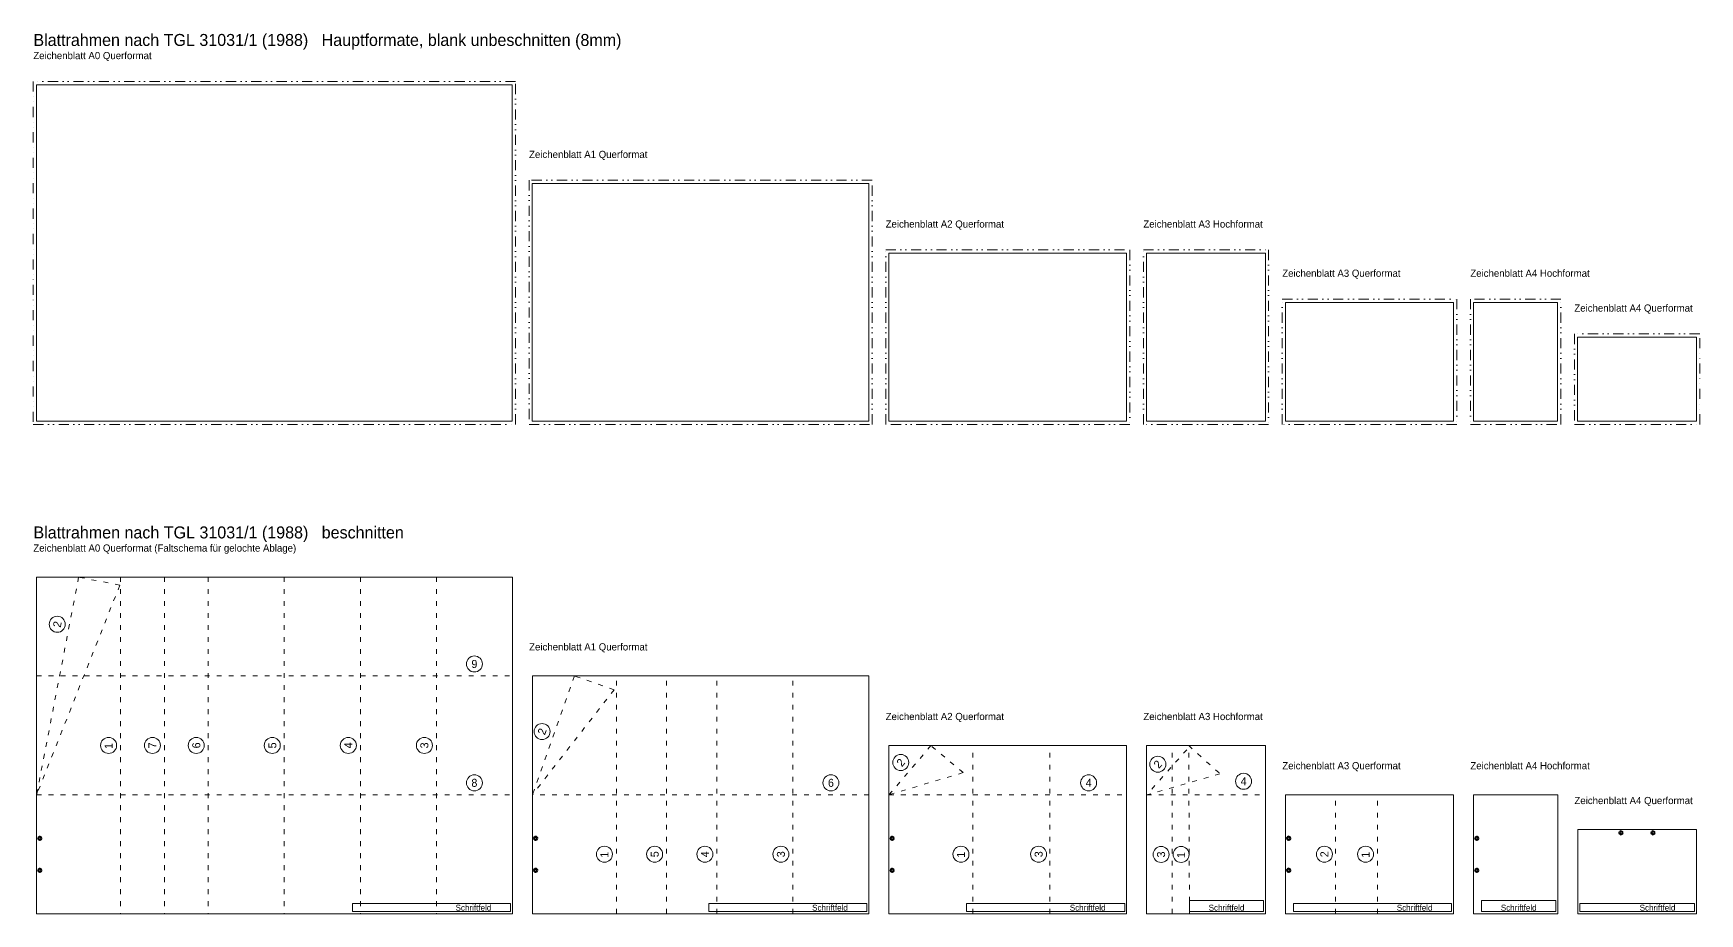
# Model space of a CAD drawing. Header units: millimetres. Extents: x -2 to 4162, y -72 to 4282.
# Drawn here: x -2 to 4162, y 2082 to 4282 of the extents above; entities that cross this region are included whole.
import ezdxf
from ezdxf.enums import TextEntityAlignment as Align

# ---------------------------------------------------------------- set-up
doc = ezdxf.new("R2010")
doc.units = ezdxf.units.MM
doc.linetypes.add('ACAD_ISO03W100', pattern=[30, 12, -18])
doc.linetypes.add('DIVIDEX2', pattern=[63.5, 25.4, -12.65, 0.1, -12.6, 0.1, -12.65])
for name, color, linetype, lineweight, true_color in [('Blattformate', 2, 'Continuous', 5, 0xffff00), ('Faltung', 7, 'ACAD_ISO03W100', 0, 0x000000), ('Hilfe', 6, 'Continuous', 5, 0xff00ff), ('Legende', 7, 'Continuous', 5, 0x000000), ('Lochung', 94, 'Continuous', 50, 0x008000), ('Nr', 1, 'Continuous', 5, 0xff0000), ('Platzhalter PK', 1, 'Continuous', 5, 0xff0000), ('unbeschnitten', 7, 'DIVIDEX2', 0, 0x000000)]:
    doc.layers.add(name, color=color, linetype=linetype, lineweight=lineweight, true_color=true_color)
doc.styles.add('textstyle10', font='')
doc.styles.add('textstyle11', font='')
doc.styles.add('textstyle18', font='')
doc.styles.add('textstyle19', font='')
doc.styles.add('textstyle20', font='')
doc.styles.add('textstyle21', font='')
doc.styles.add('textstyle22', font='')
doc.styles.add('textstyle23', font='')
doc.styles.add('textstyle24', font='')
doc.styles.add('textstyle25', font='')
doc.styles.add('textstyle26', font='')
doc.styles.add('textstyle27', font='')
doc.styles.add('textstyle28', font='')
doc.styles.add('textstyle29', font='')
doc.styles.add('textstyle30', font='')
doc.styles.add('textstyle31', font='')
doc.styles.add('textstyle32', font='')
doc.styles.add('textstyle33', font='')
doc.styles.add('textstyle34', font='')
doc.styles.add('textstyle35', font='')
doc.styles.add('textstyle36', font='')
doc.styles.add('textstyle37', font='')
doc.styles.add('textstyle38', font='')
doc.styles.add('textstyle39', font='')
doc.styles.add('textstyle40', font='')
doc.styles.add('textstyle41', font='')
doc.styles.add('textstyle42', font='')
doc.styles.add('textstyle5', font='')
doc.styles.add('textstyle515', font='')
doc.styles.add('textstyle516', font='')
doc.styles.add('textstyle517', font='')
doc.styles.add('textstyle518', font='')
doc.styles.add('textstyle519', font='')
doc.styles.add('textstyle520', font='')
doc.styles.add('textstyle522', font='')
doc.styles.add('textstyle523', font='')
doc.styles.add('textstyle524', font='')
doc.styles.add('textstyle525', font='')
doc.styles.add('textstyle531', font='')
doc.styles.add('textstyle532', font='')
doc.styles.add('textstyle533', font='')
doc.styles.add('textstyle534', font='')
doc.styles.add('textstyle535', font='')
doc.styles.add('textstyle536', font='')
doc.styles.add('textstyle6', font='')
doc.styles.add('textstyle7', font='')
doc.styles.add('textstyle8', font='')
doc.styles.add('textstyle9', font='')
doc.styles.get('textstyle10').set_extended_font_data('TGL 31034-1')
doc.styles.get('textstyle11').set_extended_font_data('TGL 31034-1')
doc.styles.get('textstyle18').set_extended_font_data('TGL 31034-1')
doc.styles.get('textstyle19').set_extended_font_data('TGL 31034-1')
doc.styles.get('textstyle20').set_extended_font_data('TGL 31034-1')
doc.styles.get('textstyle21').set_extended_font_data('TGL 31034-1')
doc.styles.get('textstyle22').set_extended_font_data('TGL 31034-1')
doc.styles.get('textstyle23').set_extended_font_data('TGL 31034-1')
doc.styles.get('textstyle24').set_extended_font_data('TGL 31034-1')
doc.styles.get('textstyle25').set_extended_font_data('TGL 31034-1')
doc.styles.get('textstyle26').set_extended_font_data('TGL 31034-1')
doc.styles.get('textstyle27').set_extended_font_data('TGL 31034-1')
doc.styles.get('textstyle28').set_extended_font_data('TGL 31034-1')
doc.styles.get('textstyle29').set_extended_font_data('TGL 31034-1')
doc.styles.get('textstyle30').set_extended_font_data('TGL 31034-1')
doc.styles.get('textstyle31').set_extended_font_data('TGL 31034-1')
doc.styles.get('textstyle32').set_extended_font_data('TGL 31034-1')
doc.styles.get('textstyle33').set_extended_font_data('TGL 31034-1')
doc.styles.get('textstyle34').set_extended_font_data('TGL 31034-1')
doc.styles.get('textstyle35').set_extended_font_data('TGL 31034-1')
doc.styles.get('textstyle36').set_extended_font_data('TGL 31034-1')
doc.styles.get('textstyle37').set_extended_font_data('TGL 31034-1')
doc.styles.get('textstyle38').set_extended_font_data('TGL 31034-1')
doc.styles.get('textstyle39').set_extended_font_data('TGL 31034-1')
doc.styles.get('textstyle40').set_extended_font_data('TGL 31034-1')
doc.styles.get('textstyle41').set_extended_font_data('TGL 31034-1')
doc.styles.get('textstyle42').set_extended_font_data('TGL 31034-1')
doc.styles.get('textstyle5').set_extended_font_data('TGL 31034-1')
doc.styles.get('textstyle515').set_extended_font_data('TGL 31034-1')
doc.styles.get('textstyle516').set_extended_font_data('TGL 31034-1')
doc.styles.get('textstyle517').set_extended_font_data('TGL 31034-1')
doc.styles.get('textstyle518').set_extended_font_data('TGL 31034-1')
doc.styles.get('textstyle519').set_extended_font_data('TGL 31034-1')
doc.styles.get('textstyle520').set_extended_font_data('TGL 31034-1')
doc.styles.get('textstyle522').set_extended_font_data('TGL 31034-1')
doc.styles.get('textstyle523').set_extended_font_data('TGL 31034-1')
doc.styles.get('textstyle524').set_extended_font_data('TGL 31034-1')
doc.styles.get('textstyle525').set_extended_font_data('TGL 31034-1')
doc.styles.get('textstyle531').set_extended_font_data('TGL 31034-1')
doc.styles.get('textstyle532').set_extended_font_data('TGL 31034-1')
doc.styles.get('textstyle533').set_extended_font_data('TGL 31034-1')
doc.styles.get('textstyle534').set_extended_font_data('TGL 31034-1')
doc.styles.get('textstyle535').set_extended_font_data('TGL 31034-1')
doc.styles.get('textstyle536').set_extended_font_data('TGL 31034-1')
doc.styles.get('textstyle6').set_extended_font_data('TGL 31034-1')
doc.styles.get('textstyle7').set_extended_font_data('TGL 31034-1')
doc.styles.get('textstyle8').set_extended_font_data('TGL 31034-1')
doc.styles.get('textstyle9').set_extended_font_data('TGL 31034-1')

msp = doc.modelspace()

# ---------------------------------------------------------------- linework, layer by layer
at = {"layer": 'Blattformate'}
for p, q in [((1195.3, 4153.8), (6.3, 4153.8)), ((6.3, 4153.8), (6.3, 3312.8)), ((1195.3, 3312.8), (1195.3, 4153.8)), ((2086.3, 3906.8), (1245.3, 3906.8)), ((1245.3, 3906.8), (1245.3, 3312.8)), ((2086.3, 3312.8), (2086.3, 3906.8)), ((2136.3, 3312.8), (2136.3, 3732.8)), ((2136.3, 3732.8), (2730.3, 3732.8)), ((2730.3, 3312.8), (2730.3, 3732.8)), ((2780.3, 3312.8), (2780.3, 3732.8)), ((2780.3, 3732.8), (3077.3, 3732.8)), ((3077.3, 3312.8), (3077.3, 3732.8)), ((3127.5, 3312.8), (3127.5, 3609.8)), ((3127.5, 3609.8), (3547.5, 3609.8)), ((3547.5, 3312.8), (3547.5, 3609.8)), ((3597.5, 3312.8), (3597.5, 3609.8)), ((3597.5, 3609.8), (3807.5, 3609.8)), ((3807.5, 3312.8), (3807.5, 3609.8)), ((4154.5, 3522.8), (3857.5, 3522.8)), ((3857.5, 3522.8), (3857.5, 3312.8)), ((4154.5, 3312.8), (4154.5, 3522.8)), ((6.3, 3312.8), (1195.3, 3312.8)), ((1245.3, 3312.8), (2086.3, 3312.8)), ((2136.3, 3312.8), (2730.3, 3312.8)), ((2780.3, 3312.8), (3077.3, 3312.8)), ((3127.5, 3312.8), (3547.5, 3312.8)), ((3597.5, 3312.8), (3807.5, 3312.8)), ((3857.5, 3312.8), (4154.5, 3312.8)), ((1195.5, 2923), (6.5, 2923)), ((6.5, 2923), (6.5, 2082)), ((1195.5, 2082), (1195.5, 2923)), ((2086.5, 2676), (1245.5, 2676)), ((1245.5, 2676), (1245.5, 2082)), ((2086.5, 2082), (2086.5, 2676)), ((2136.5, 2082), (2136.5, 2502)), ((2136.5, 2502), (2730.5, 2502)), ((2730.5, 2082), (2730.5, 2502)), ((2780.5, 2082), (2780.5, 2502)), ((2780.5, 2502), (3077.5, 2502)), ((3077.5, 2082), (3077.5, 2502)), ((3127.6, 2082), (3127.6, 2379)), ((3127.6, 2379), (3547.6, 2379)), ((3547.6, 2082), (3547.6, 2379)), ((3597.6, 2082), (3597.6, 2379)), ((3597.6, 2379), (3807.6, 2379)), ((3807.6, 2082), (3807.6, 2379)), ((4154.6, 2292), (3857.6, 2292)), ((3857.6, 2292), (3857.6, 2082)), ((4154.6, 2082), (4154.6, 2292)), ((6.5, 2082), (1195.5, 2082)), ((1245.5, 2082), (2086.5, 2082)), ((2136.5, 2082), (2730.5, 2082)), ((2780.5, 2082), (3077.5, 2082)), ((3127.6, 2082), (3547.6, 2082)), ((3597.6, 2082), (3807.6, 2082)), ((3857.6, 2082), (4154.6, 2082))]:
    msp.add_line(p, q, dxfattribs=at)
at = {"layer": 'Faltung'}
for p, q in [((111.5, 2923), (6.5, 2379)), ((214.5, 2902.9), (111.5, 2923)), ((216.5, 2923), (216.5, 2082)), ((326, 2923), (326, 2082)), ((435.5, 2923), (435.5, 2082)), ((625.5, 2923), (625.5, 2082)), ((815.5, 2923), (815.5, 2082)), ((1005.5, 2923), (1005.5, 2082)), ((214.5, 2902.9), (6.5, 2379)), ((6.5, 2676), (1195.5, 2676)), ((1350.5, 2676), (1245.5, 2379)), ((1449.7, 2641.8), (1350.5, 2676)), ((1455.5, 2082), (1455.5, 2676)), ((1581, 2082), (1581, 2676)), ((1706.5, 2082), (1706.5, 2676)), ((1896.5, 2082), (1896.5, 2676)), ((1449.7, 2641.8), (1245.5, 2379)), ((2241.5, 2502), (2136.5, 2379)), ((2321.9, 2434.5), (2241.5, 2502)), ((2346.5, 2082), (2346.5, 2502)), ((2538.5, 2082), (2538.5, 2502)), ((2844.5, 2082), (2844.5, 2502)), ((2887.5, 2082), (2885.5, 2502)), ((2885.5, 2502), (2963.5, 2431.7)), ((2880.9, 2491.7), (2780.5, 2379)), ((2321.9, 2434.5), (2136.5, 2379)), ((2963.5, 2431.7), (2780.5, 2379)), ((6.5, 2379), (1195.5, 2379)), ((2086.5, 2379), (1245.5, 2379)), ((2136.5, 2379), (2730.5, 2379)), ((2780.5, 2379), (3077.5, 2379)), ((3252.6, 2082), (3252.6, 2379)), ((3357.6, 2082), (3357.6, 2379))]:
    msp.add_line(p, q, dxfattribs=at)
at = {"layer": 'Lochung'}
for centre in [(14.5, 2270.5), (1253.5, 2270.5), (2144.5, 2270.5), (3135.6, 2270.5), (3605.6, 2270.5), (3966.1, 2284), (4046.1, 2284), (14.5, 2190.5), (1253.5, 2190.5), (2144.5, 2190.5), (3135.6, 2190.5), (3605.6, 2190.5)]:
    msp.add_circle(centre, 4, dxfattribs=at)
at = {"layer": 'Nr'}
for centre in [(58.2, 2805.2), (1100.5, 2706), (1269.6, 2537.2), (186.5, 2502.5), (296, 2502.5), (405.5, 2502.5), (595.5, 2502.5), (785.5, 2502.5), (975.5, 2502.5), (2166, 2459.8), (2808.4, 2455.4), (1100.5, 2409), (1991.5, 2409), (2635.5, 2409), (3022.7, 2412.8), (1425.5, 2230.5), (1551, 2230.5), (1676.5, 2230.5), (1866.5, 2230.5), (2316.5, 2230.5), (2510.5, 2230.5), (2816.5, 2229.9), (2866.5, 2229.9), (3224.6, 2230.5), (3327.6, 2230.5)]:
    msp.add_circle(centre, 20, dxfattribs=at)
at = {"layer": 'Platzhalter PK'}
for p, q in [((795.6, 2087), (795.6, 2107)), ((795.6, 2107), (1190.6, 2107)), ((1190.6, 2087), (795.6, 2087)), ((1190.6, 2107), (1190.6, 2087)), ((1686.6, 2087), (1686.6, 2107)), ((1686.6, 2107), (2081.6, 2107)), ((2081.6, 2087), (1686.6, 2087)), ((2081.6, 2107), (2081.6, 2087)), ((2330.6, 2087), (2330.6, 2107)), ((2330.6, 2107), (2725.6, 2107)), ((2725.6, 2087), (2330.6, 2087)), ((2725.6, 2107), (2725.6, 2087)), ((2887.6, 2087), (2887.6, 2115)), ((2887.6, 2115), (3072.6, 2115)), ((3072.6, 2087), (2887.6, 2087)), ((3072.6, 2115), (3072.6, 2087)), ((3147.6, 2087), (3147.6, 2107)), ((3147.6, 2107), (3542.6, 2107)), ((3542.6, 2087), (3147.6, 2087)), ((3542.6, 2107), (3542.6, 2087)), ((3617.6, 2115), (3617.6, 2087)), ((3802.6, 2115), (3617.6, 2115)), ((3617.6, 2087), (3802.6, 2087)), ((3802.6, 2087), (3802.6, 2115)), ((3862.6, 2107), (4149.6, 2107)), ((3862.6, 2087), (3862.6, 2107)), ((4149.6, 2087), (3862.6, 2087)), ((4149.6, 2107), (4149.6, 2087))]:
    msp.add_line(p, q, dxfattribs=at)
at = {"layer": 'unbeschnitten'}
for p, q in [((1203.3, 4161.8), (-1.7, 4161.8)), ((-1.7, 4161.8), (-1.7, 3304.8)), ((1203.3, 3304.8), (1203.3, 4161.8)), ((2094.3, 3914.8), (1237.3, 3914.8)), ((1237.3, 3914.8), (1237.3, 3304.8)), ((2094.3, 3304.8), (2094.3, 3914.8)), ((2128.3, 3740.8), (2738.3, 3740.8)), ((2128.3, 3304.8), (2128.3, 3740.8)), ((2738.3, 3740.8), (2738.3, 3304.8)), ((2772.3, 3740.8), (3085.3, 3740.8)), ((2772.3, 3304.8), (2772.3, 3740.8)), ((3085.3, 3740.8), (3085.3, 3304.8)), ((3119.5, 3617.8), (3555.5, 3617.8)), ((3119.5, 3304.8), (3119.5, 3617.8)), ((3555.5, 3617.8), (3555.5, 3304.8)), ((3815.5, 3617.8), (3589.5, 3617.8)), ((3589.5, 3617.8), (3589.5, 3304.8)), ((3815.5, 3304.8), (3815.5, 3617.8)), ((4162.5, 3530.8), (3849.5, 3530.8)), ((3849.5, 3530.8), (3849.5, 3304.8)), ((4162.5, 3304.8), (4162.5, 3530.8)), ((-1.7, 3304.8), (1203.3, 3304.8)), ((1237.3, 3304.8), (2094.3, 3304.8)), ((2738.3, 3304.8), (2128.3, 3304.8)), ((3085.3, 3304.8), (2772.3, 3304.8)), ((3555.5, 3304.8), (3119.5, 3304.8)), ((3589.5, 3304.8), (3815.5, 3304.8)), ((3849.5, 3304.8), (4162.5, 3304.8))]:
    msp.add_line(p, q, dxfattribs=at)

# ---------------------------------------------------------------- texts
at = {"layer": 'Hilfe'}
for style, p in [('textstyle7', (1098.1, 2097)), ('textstyle6', (1989.1, 2097)), ('textstyle5', (2633.1, 2097)), ('textstyle11', (2980.1, 2097)), ('textstyle10', (3450.2, 2097)), ('textstyle9', (3710.2, 2097)), ('textstyle8', (4057.2, 2097))]:
    msp.add_text('Schriftfeld', height=15, dxfattribs=dict(at, style=style)).set_placement(p, align=Align.MIDDLE_CENTER)
at = {"layer": 'Legende'}
for s, height, style, p in [('Blattrahmen nach TGL 31031/1 (1988)   Hauptformate, blank unbeschnitten (8mm)', 30, 'textstyle523', (-1.5, 4280.6)), ('Zeichenblatt A0 Querformat', 18, 'textstyle520', (-1.8, 4235.6)), ('Zeichenblatt A1 Querformat', 18, 'textstyle519', (1237.2, 3988.6)), ('Zeichenblatt A2 Querformat', 18, 'textstyle518', (2128.2, 3814.6)), ('Zeichenblatt A3 Hochformat', 18, 'textstyle524', (2772.2, 3814.6)), ('Zeichenblatt A3 Querformat', 18, 'textstyle517', (3119.3, 3691.6)), ('Zeichenblatt A4 Hochformat', 18, 'textstyle516', (3589.3, 3691.6)), ('Zeichenblatt A4 Querformat', 18, 'textstyle515', (3849.3, 3604.6)), ('Blattrahmen nach TGL 31031/1 (1988)   beschnitten', 30, 'textstyle522', (-1.3, 3049.8)), ('Zeichenblatt A0 Querformat (Faltschema für gelochte Ablage)', 18, 'textstyle536', (-1.7, 3004.8)), ('Zeichenblatt A1 Querformat', 18, 'textstyle535', (1237.3, 2757.8)), ('Zeichenblatt A2 Querformat', 18, 'textstyle534', (2128.3, 2583.8)), ('Zeichenblatt A3 Hochformat', 18, 'textstyle525', (2772.3, 2583.8)), ('Zeichenblatt A3 Querformat', 18, 'textstyle533', (3119.5, 2460.8)), ('Zeichenblatt A4 Hochformat', 18, 'textstyle532', (3589.5, 2460.8)), ('Zeichenblatt A4 Querformat', 18, 'textstyle531', (3849.5, 2373.8))]:
    msp.add_text(s, height=height, dxfattribs=dict(at, style=style)).set_placement(p, align=Align.TOP_LEFT)
at = {"layer": 'Nr'}
for s, rotation, style, p in [('2', 79, 'textstyle34', (58.2, 2805.2)), ('2', 71, 'textstyle26', (1269.6, 2537.2)), ('1', 90, 'textstyle35', (186.5, 2501.1)), ('7', 90, 'textstyle32', (296, 2502.5)), ('6', 90, 'textstyle33', (405.5, 2502.5)), ('5', 90, 'textstyle30', (595.5, 2502.5)), ('4', 90, 'textstyle31', (785.5, 2502.5)), ('3', 90, 'textstyle28', (975.5, 2502.5)), ('2', 50, 'textstyle24', (2166, 2459.8)), ('2', 48, 'textstyle40', (2808.4, 2455.4)), ('1', 90, 'textstyle25', (1425.5, 2229.1)), ('5', 90, 'textstyle22', (1551, 2230.5)), ('4', 90, 'textstyle23', (1676.5, 2230.5)), ('3', 90, 'textstyle20', (1866.5, 2230.5)), ('1', 90, 'textstyle18', (2316.5, 2229.1)), ('3', 90, 'textstyle19', (2510.5, 2230.5)), ('3', 90, 'textstyle38', (2816.5, 2229.9)), ('1', 90, 'textstyle41', (2866.5, 2228.5)), ('2', 90, 'textstyle36', (3224.6, 2230.5)), ('1', 90, 'textstyle37', (3327.6, 2229.1))]:
    msp.add_text(s, height=20, rotation=rotation, dxfattribs=dict(at, style=style)).set_placement(p, align=Align.MIDDLE_CENTER)
for s, style, p in [('9', 'textstyle29', (1100.5, 2706)), ('8', 'textstyle27', (1100.5, 2409)), ('6', 'textstyle21', (1991.5, 2409)), ('4', 'textstyle42', (2635.5, 2409)), ('4', 'textstyle39', (3022.7, 2412.8))]:
    msp.add_text(s, height=20, dxfattribs=dict(at, style=style)).set_placement(p, align=Align.MIDDLE_CENTER)

doc.saveas('drawing.dxf')
